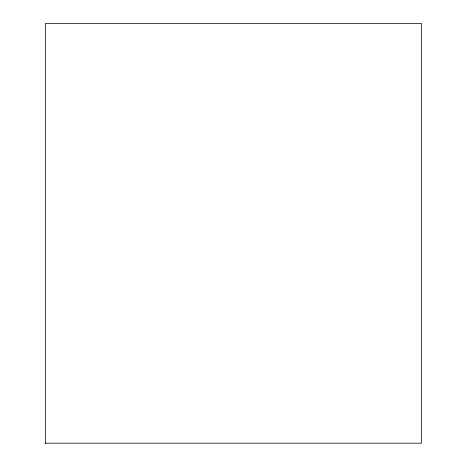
<?xml version="1.0" encoding="UTF-8"?>
<svg xmlns="http://www.w3.org/2000/svg" width="467" height="467" viewBox="0 0 467 467"><rect width="100%" height="100%" fill="white"/><g stroke="black" fill="none" stroke-linecap="round" stroke-linejoin="round"><path stroke-width="0.7" d="M45.532 443.183L421.467 443.183L421.467 23.35L45.532 23.35L45.532 443.65"/></g></svg>
